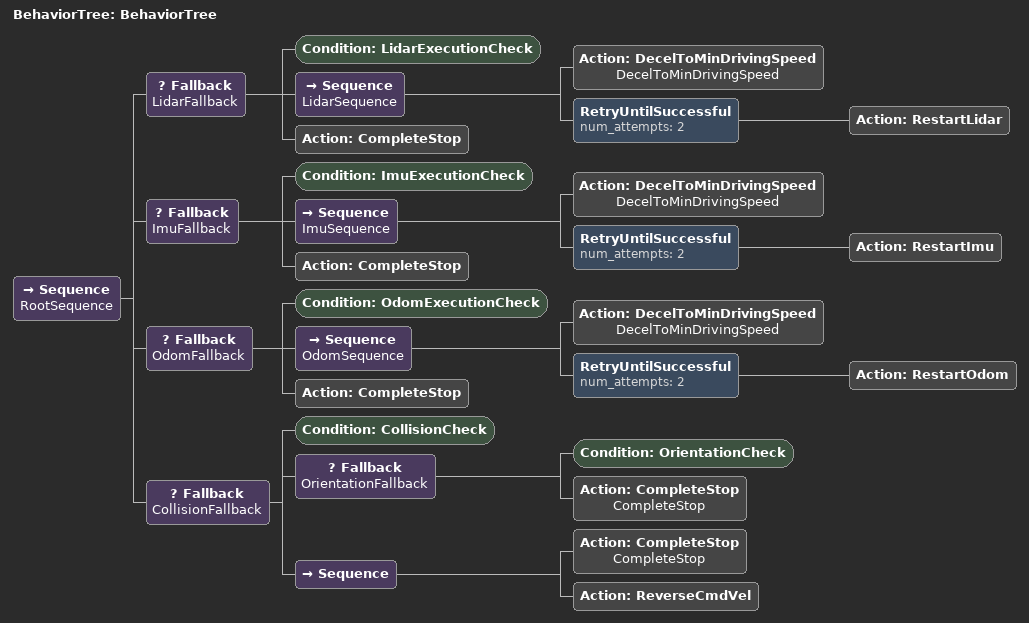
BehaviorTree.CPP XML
<?xml version="1.0"?>
<root main_tree_to_execute="BehaviorTree">
    <BehaviorTree ID="BehaviorTree">
        <Sequence name="RootSequence">
            <Fallback name="LidarFallback">
                <Condition ID="LidarExecutionCheck"/>
                <Sequence name="LidarSequence">
                    <Action ID="DecelToMinDrivingSpeed" name="DecelToMinDrivingSpeed"/>
                    <RetryUntilSuccessful num_attempts="2">
                        <Action ID="RestartLidar"/>
                    </RetryUntilSuccessful>
                </Sequence>
                <Action ID="CompleteStop"/>
            </Fallback>
            <Fallback name="ImuFallback">
                <Condition ID="ImuExecutionCheck"/>
                <Sequence name="ImuSequence">
                    <Action ID="DecelToMinDrivingSpeed" name="DecelToMinDrivingSpeed"/>
                    <RetryUntilSuccessful num_attempts="2">
                        <Action ID="RestartImu"/>
                    </RetryUntilSuccessful>
                </Sequence>
                <Action ID="CompleteStop"/>
            </Fallback>
            <Fallback name="OdomFallback">
                <Condition ID="OdomExecutionCheck"/>
                <Sequence name="OdomSequence">
                    <Action ID="DecelToMinDrivingSpeed" name="DecelToMinDrivingSpeed"/>
                    <RetryUntilSuccessful num_attempts="2">
                        <Action ID="RestartOdom"/>
                    </RetryUntilSuccessful>
                </Sequence>
                <Action ID="CompleteStop"/>
            </Fallback>
            <Fallback name="CollisionFallback">
                <Condition ID="CollisionCheck"/>
                <Fallback name="OrientationFallback">
                    <Condition ID="OrientationCheck"/>
                    <Action ID="CompleteStop" name="CompleteStop"/>
                </Fallback>
                <Sequence>
                    <Action ID="CompleteStop" name="CompleteStop"/>
                    <Action ID="ReverseCmdVel"/>
                </Sequence>
            </Fallback>
        </Sequence>
    </BehaviorTree>
</root>
